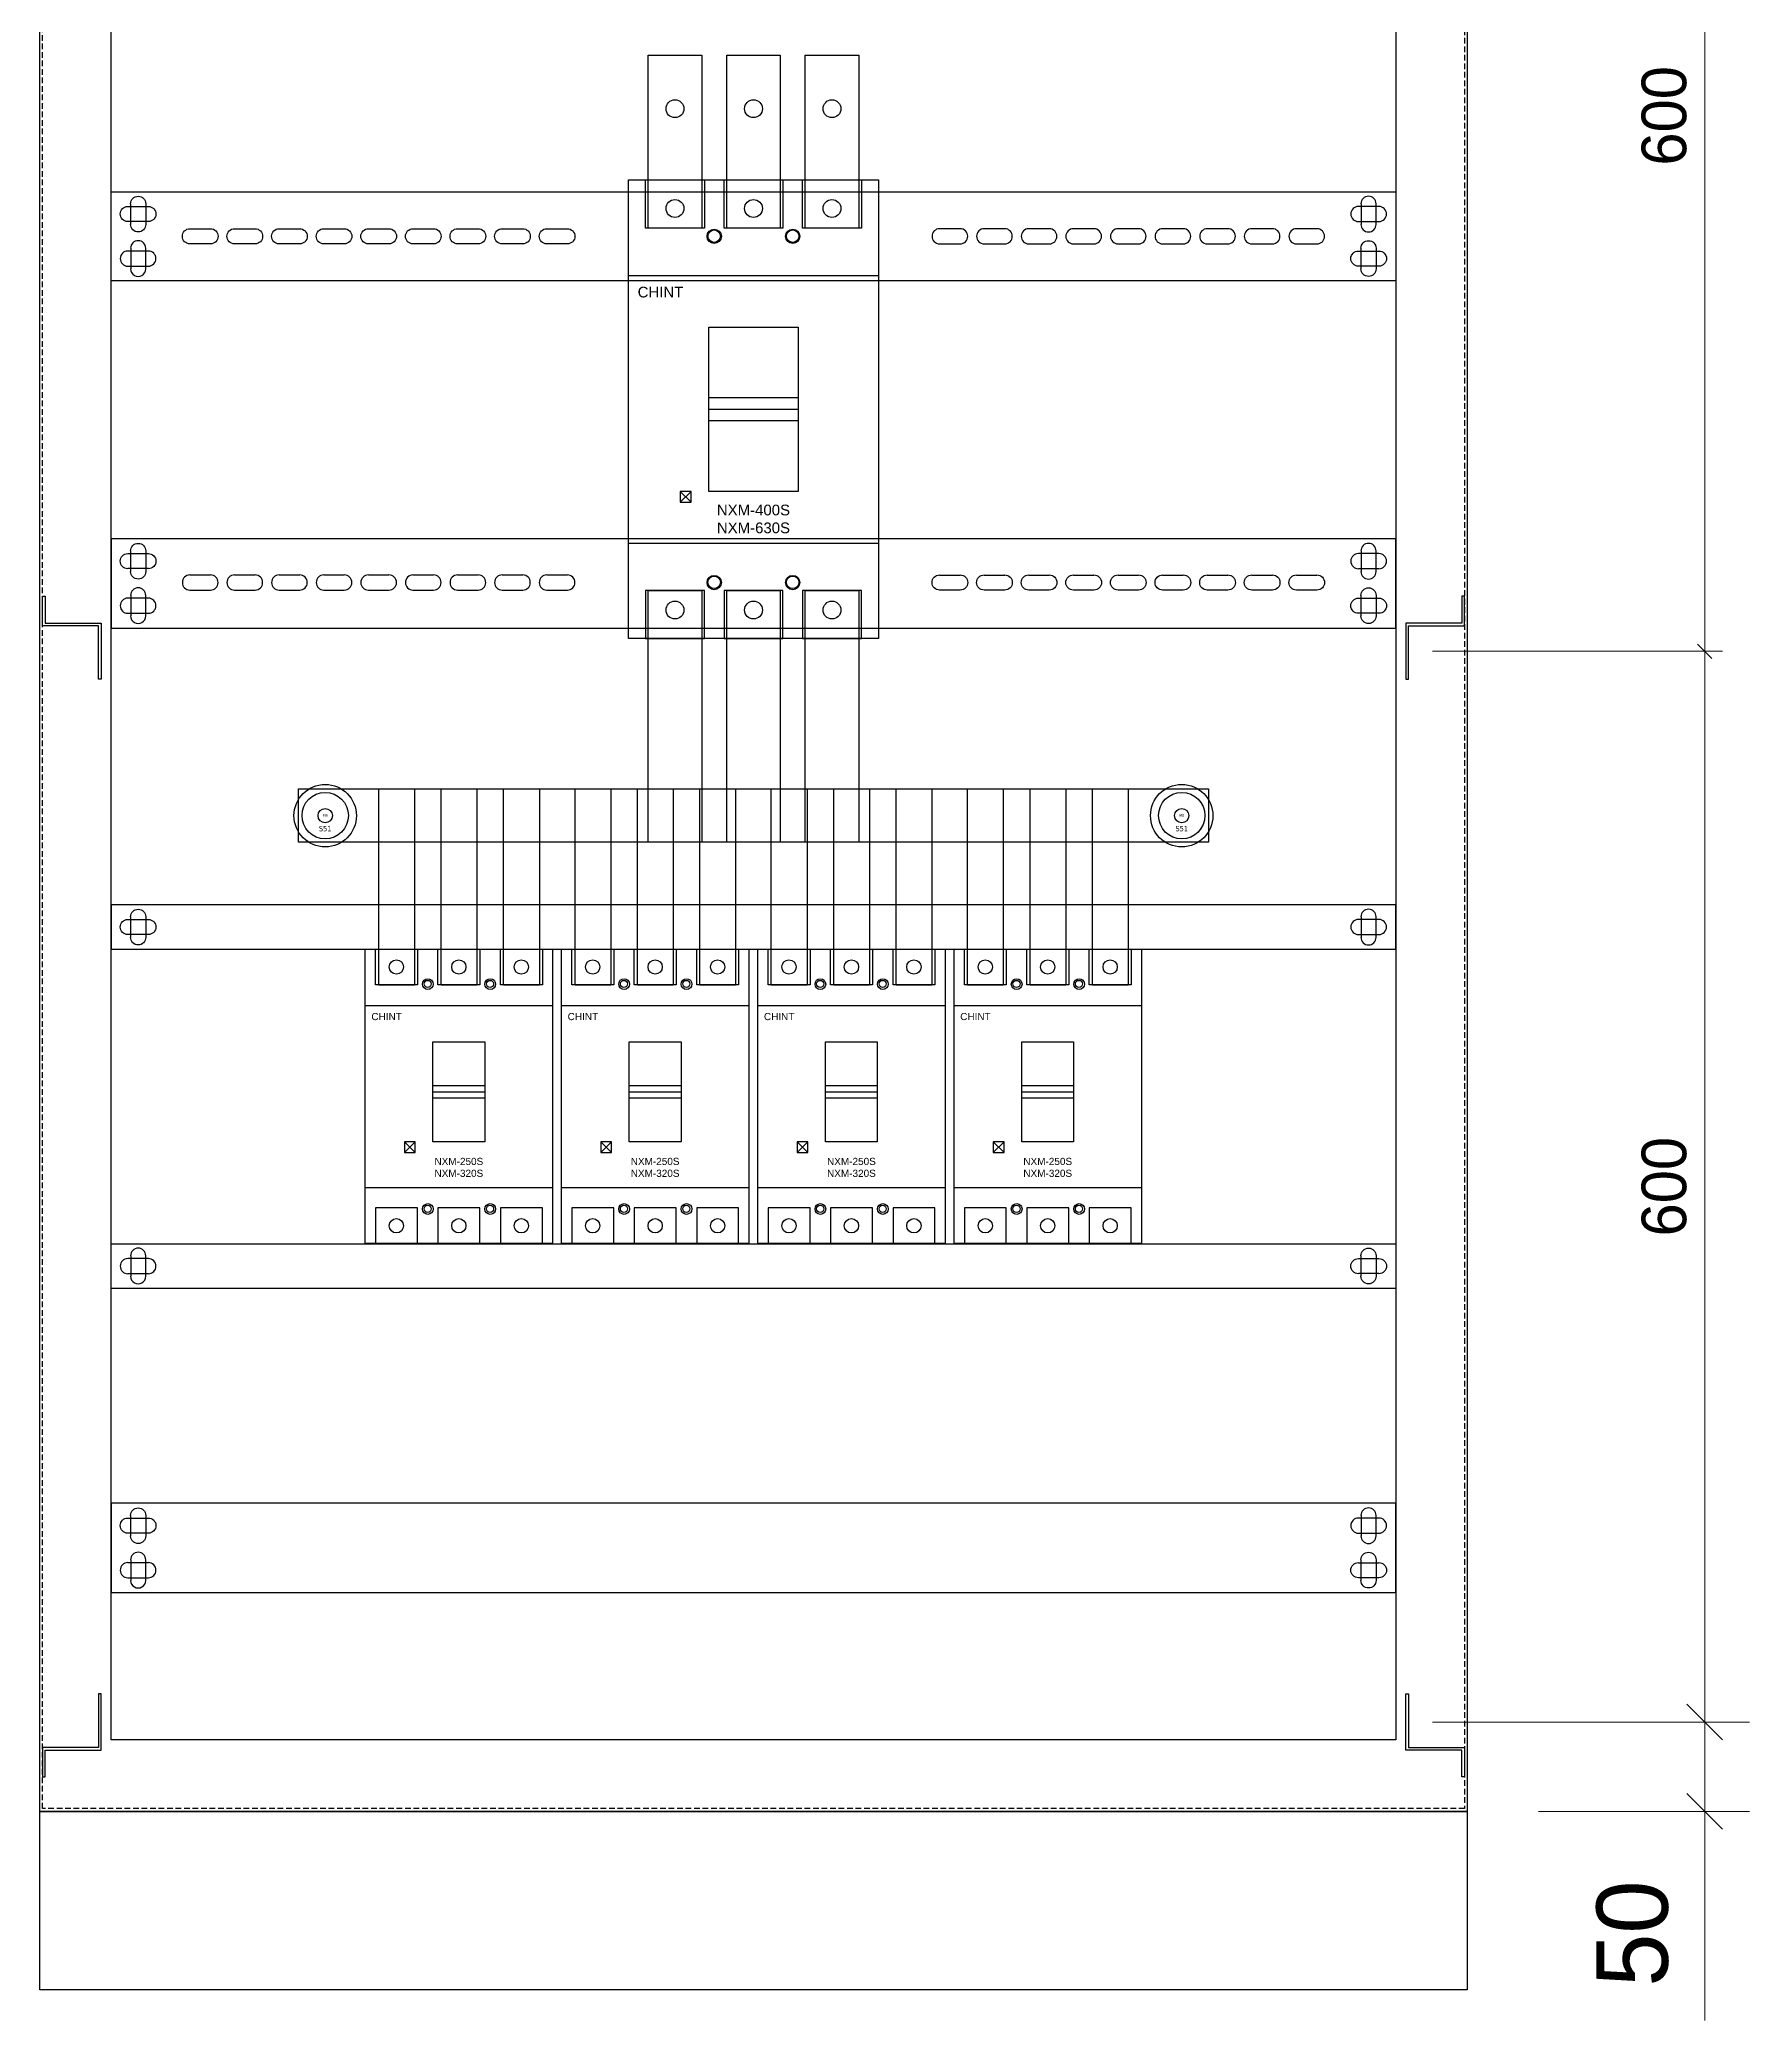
# Model space of a CAD drawing. Header units: millimetres. Extents: x 0 to 3953, y 0 to 2795.
# Drawn here: x 2084 to 3043, y 1103 to 2213 of the extents above; entities that cross this region are included whole.
import ezdxf

# ---------------------------------------------------------------- set-up
doc = ezdxf.new("R2010")
doc.units = ezdxf.units.MM
doc.linetypes.add('HIDDEN2', pattern=[4.7625, 3.175, -1.5875])
doc.layers.add('CNC', color=7, linetype='Continuous')
doc.layers.add('DIM', color=253, linetype='Continuous')
doc.styles.add('Arial', font='arial.ttf')
doc.dimstyles.new('Dim-25', dxfattribs={"dimtxt": 25, "dimasz": 8, "dimexe": 10, "dimexo": 15, "dimgap": 10, "dimtad": 1, "dimdec": 0, "dimtxsty": 'Standard', "dimblk": 'OBLIQUE', "dimcen": 10, "dimclrd": 5, "dimclre": 5, "dimclrt": 3, "dimazin": 3, "dimtfac": 1, "dimtdec": 0, "dimtmove": 0, "dimatfit": 3, "dimldrblk": 'OBLIQUE', "dimlwd": 9, "dimlwe": 9})
doc.dimstyles.new('Dim-40', dxfattribs={"dimtxt": 40, "dimasz": 20, "dimexe": 25, "dimexo": 40, "dimgap": 20, "dimtad": 1, "dimdec": 0, "dimtxsty": 'Standard', "dimblk": 'OBLIQUE', "dimcen": 15, "dimclrd": 5, "dimclre": 5, "dimclrt": 3, "dimazin": 3, "dimtfac": 1, "dimtdec": 0, "dimtmove": 0, "dimatfit": 3, "dimldrblk": 'ARCHTICK', "dimlwd": 9, "dimlwe": 9})

# ---------------------------------------------------------------- blocks, each defined once
blk = doc.blocks.new('*D5')
at = {"color": 0, "linetype": 'ByBlock', "lineweight": -2}
for p, q in [((3027.6, 1260.5), (3007.6, 1280.5)), ((3007.6, 1230.5), (3027.6, 1210.5))]:
    blk.add_line(p, q, dxfattribs=at)
at = {"layer": 'Defpoints', "color": 0, "transparency": 16777216}
for p in [(2850, 1270.5), (2884.5, 1220.5), (3017.6, 1220.5)]:
    blk.add_point(p, dxfattribs=at)
at = {"layer": 'DIM', "color": 5, "lineweight": 9, "transparency": 16777216}
for p, q in [((2890, 1270.5), (3042.6, 1270.5)), ((3017.6, 1270.5), (3017.6, 1220.5)), ((2924.5, 1220.5), (3042.6, 1220.5)), ((3017.6, 1220.5), (3017.6, 1103.4))]:
    blk.add_line(p, q, dxfattribs=at)
at = {"layer": 'DIM', "color": 3, "transparency": 16777216, "insert": (2977.2, 1152), "char_height": 40, "attachment_point": 5, "rotation": 90}
blk.add_mtext('50', dxfattribs=at)
blk = doc.blocks.new('_ArchTick')
at = {"color": 0, "const_width": 0.15}
blk.add_lwpolyline([(-0.5, -0.5), (0.5, 0.5)], dxfattribs=at)
blk = doc.blocks.new('_Oblique')
at = {"color": 0, "linetype": 'ByBlock', "lineweight": -2}
blk.add_line((-0.5, -0.5), (0.5, 0.5), dxfattribs=at)
blk = doc.blocks.new('ovan8.5x20')
at = {"layer": 'CNC', "color": 2, "lineweight": -3}
for p, q in [((5.7, 4.2), (-5.8, 4.2)), ((-5.8, -4.2), (5.7, -4.2))]:
    blk.add_line(p, q, dxfattribs=at)
for centre, start, end in [((-5.8, 0), 90, 270), ((5.7, 0), 270, 90)]:
    blk.add_arc(centre, 4.25, start, end, dxfattribs=at)
blk = doc.blocks.new('nxm-400-630-1')
at = {"color": 7}
for p, q in [((29465.1, -129525.9), (29605.1, -129525.9)), ((29510.1, -129600.9), (29560.1, -129600.9)), ((29494.1, -129652.9), (29500.1, -129646.9)), ((29500.1, -129652.9), (29494.1, -129646.9)), ((29465.1, -129675.9), (29605.1, -129675.9))]:
    blk.add_line(p, q, dxfattribs=at)
for points in [[(29465.1, -129472.4), (29605.1, -129472.4), (29605.1, -129729.4), (29465.1, -129729.4)], [(29510.1, -129554.9), (29560.1, -129554.9), (29560.1, -129646.9), (29510.1, -129646.9)], [(29510.1, -129594.4), (29560.1, -129594.4), (29560.1, -129607.4), (29510.1, -129607.4)], [(29494.1, -129652.9), (29500.1, -129652.9), (29500.1, -129646.9), (29494.1, -129646.9)]]:
    blk.add_lwpolyline(points, close=True, dxfattribs=at)
at = {"color": 1}
for points in [[(29474.6, -129472.4), (29507.6, -129472.4), (29507.6, -129499.4), (29474.6, -129499.4)], [(29474.6, -129729.4), (29507.6, -129729.4), (29507.6, -129702.4), (29474.6, -129702.4)]]:
    blk.add_lwpolyline(points, close=True, dxfattribs=at)
at = {"color": 2}
for points in [[(29518.6, -129472.4), (29551.6, -129472.4), (29551.6, -129499.4), (29518.6, -129499.4)], [(29518.6, -129729.4), (29551.6, -129729.4), (29551.6, -129702.4), (29518.6, -129702.4)]]:
    blk.add_lwpolyline(points, close=True, dxfattribs=at)
at = {"color": 5}
for points in [[(29562.6, -129472.4), (29595.6, -129472.4), (29595.6, -129499.4), (29562.6, -129499.4)], [(29562.6, -129729.4), (29595.6, -129729.4), (29595.6, -129702.4), (29562.6, -129702.4)]]:
    blk.add_lwpolyline(points, close=True, dxfattribs=at)
at = {"color": 1}
for centre in [(29491.1, -129488.4), (29491.1, -129713.4)]:
    blk.add_circle(centre, 5, dxfattribs=at)
at = {"color": 2}
for centre in [(29535.1, -129488.4), (29535.1, -129713.4)]:
    blk.add_circle(centre, 5, dxfattribs=at)
at = {"color": 5}
for centre in [(29579.1, -129488.4), (29579.1, -129713.4)]:
    blk.add_circle(centre, 5, dxfattribs=at)
at = {"color": 7}
for centre in [(29513.1, -129503.9), (29557.1, -129503.9), (29513.1, -129697.9), (29557.1, -129697.9)]:
    blk.add_circle(centre, 3.5, dxfattribs=at)
at = {"color": 7, "char_height": 6, "width": 25.603, "attachment_point": 5, "style": 'Arial'}
for s, insert in [('CHINT', (29483, -129535.3)), ('NXM-400S\\PNXM-630S', (29535.1, -129662.4))]:
    blk.add_mtext(s, dxfattribs=dict(at, insert=insert))
blk = doc.blocks.new('nxm-250-320-1')
at = {"color": 7}
for p, q in [((29471.4, -129233.4), (29576.4, -129233.4)), ((29509.4, -129281.9), (29538.4, -129281.9)), ((29493.4, -129315.9), (29499.4, -129309.9)), ((29499.4, -129315.9), (29493.4, -129309.9)), ((29471.4, -129335.4), (29576.4, -129335.4))]:
    blk.add_line(p, q, dxfattribs=at)
for points in [[(29471.4, -129201.9), (29576.4, -129201.9), (29576.4, -129366.9), (29471.4, -129366.9)], [(29509.4, -129253.9), (29538.4, -129253.9), (29538.4, -129309.9), (29509.4, -129309.9)], [(29509.4, -129278.4), (29538.4, -129278.4), (29538.4, -129285.4), (29509.4, -129285.4)], [(29493.4, -129315.9), (29499.4, -129315.9), (29499.4, -129309.9), (29493.4, -129309.9)]]:
    blk.add_lwpolyline(points, close=True, dxfattribs=at)
at = {"color": 1}
for points in [[(29477.2, -129201.9), (29500.7, -129201.9), (29500.7, -129221.9), (29477.2, -129221.9)], [(29477.2, -129366.9), (29500.7, -129366.9), (29500.7, -129346.9), (29477.2, -129346.9)]]:
    blk.add_lwpolyline(points, close=True, dxfattribs=at)
at = {"color": 2}
for points in [[(29512.2, -129201.9), (29535.7, -129201.9), (29535.7, -129221.9), (29512.2, -129221.9)], [(29512.2, -129366.9), (29535.7, -129366.9), (29535.7, -129346.9), (29512.2, -129346.9)]]:
    blk.add_lwpolyline(points, close=True, dxfattribs=at)
at = {"color": 5}
for points in [[(29547.2, -129201.9), (29570.7, -129201.9), (29570.7, -129221.9), (29547.2, -129221.9)], [(29547.2, -129366.9), (29570.7, -129366.9), (29570.7, -129346.9), (29547.2, -129346.9)]]:
    blk.add_lwpolyline(points, close=True, dxfattribs=at)
at = {"color": 1}
for centre in [(29488.9, -129211.9), (29488.9, -129356.9)]:
    blk.add_circle(centre, 4, dxfattribs=at)
at = {"color": 2}
for centre in [(29523.9, -129211.9), (29523.9, -129356.9)]:
    blk.add_circle(centre, 4, dxfattribs=at)
at = {"color": 5}
for centre in [(29558.9, -129211.9), (29558.9, -129356.9)]:
    blk.add_circle(centre, 4, dxfattribs=at)
at = {"color": 7}
for centre in [(29506.4, -129221.4), (29541.4, -129221.4), (29506.4, -129347.4), (29541.4, -129347.4)]:
    blk.add_circle(centre, 2, dxfattribs=at)
at = {"color": 7, "char_height": 4, "width": 17.069, "attachment_point": 5, "style": 'Arial'}
for s, insert in [('CHINT', (29483.4, -129239.7)), ('NXM-250S\\PNXM-320S', (29523.9, -129324.2))]:
    blk.add_mtext(s, dxfattribs=dict(at, insert=insert))
blk = doc.blocks.new('su51-2')
at = {"color": 1}
for radius in [17.5, 13, 4]:
    blk.add_circle((0, -0.1), radius, dxfattribs=at)
at = {"color": 1, "width": 30.098, "attachment_point": 5}
for s, insert, char_height in [('{\\fTahoma|b0|i0|c0|p34;M8}', (0, 0), 1.5), ('{\\fTahoma|b0|i0|c0|p34;S51}', (0, -7.4), 3)]:
    blk.add_mtext(s, dxfattribs=dict(at, insert=insert, char_height=char_height))
blk = doc.blocks.new('*D18')
at = {"color": 0, "linetype": 'ByBlock', "lineweight": -2}
for p, q in [((3021.6, 2466.5), (3013.6, 2474.5)), ((3013.6, 1874.5), (3021.6, 1866.5))]:
    blk.add_line(p, q, dxfattribs=at)
at = {"layer": 'Defpoints', "color": 0, "transparency": 16777216}
for p in [(2850, 2470.5), (2850, 1870.5), (3017.6, 1870.5)]:
    blk.add_point(p, dxfattribs=at)
at = {"layer": 'DIM', "color": 5, "lineweight": 9, "transparency": 16777216}
for p, q in [((2865, 2470.5), (3027.6, 2470.5)), ((3017.6, 2470.5), (3017.6, 1870.5)), ((2865, 1870.5), (3027.6, 1870.5))]:
    blk.add_line(p, q, dxfattribs=at)
at = {"layer": 'DIM', "color": 3, "transparency": 16777216, "insert": (2994.9, 2170.5), "char_height": 25, "attachment_point": 5, "rotation": 90}
blk.add_mtext('600', dxfattribs=at)
blk = doc.blocks.new('*D19')
at = {"color": 0, "linetype": 'ByBlock', "lineweight": -2}
for p, q in [((3021.6, 1866.5), (3013.6, 1874.5)), ((3013.6, 1274.5), (3021.6, 1266.5))]:
    blk.add_line(p, q, dxfattribs=at)
at = {"layer": 'Defpoints', "color": 0, "transparency": 16777216}
for p in [(2850, 1870.5), (2850, 1270.5), (3017.6, 1270.5)]:
    blk.add_point(p, dxfattribs=at)
at = {"layer": 'DIM', "color": 5, "lineweight": 9, "transparency": 16777216}
for p, q in [((2865, 1870.5), (3027.6, 1870.5)), ((3017.6, 1870.5), (3017.6, 1270.5)), ((2865, 1270.5), (3027.6, 1270.5))]:
    blk.add_line(p, q, dxfattribs=at)
at = {"layer": 'DIM', "color": 3, "transparency": 16777216, "insert": (2994.9, 1570.5), "char_height": 25, "attachment_point": 5, "rotation": 90}
blk.add_mtext('600', dxfattribs=at)

msp = doc.modelspace()

# ---------------------------------------------------------------- linework, layer by layer
for points in [[(2084.5, 2520.5), (2884.5, 2520.5), (2884.5, 1220.5), (2084.5, 1220.5)], [(2084.5, 1220.5), (2884.5, 1220.5), (2884.5, 1120.5), (2084.5, 1120.5)]]:
    msp.add_lwpolyline(points, close=True)
at = {"linetype": 'HIDDEN2'}
msp.add_lwpolyline([(2086, 2519), (2883, 2519), (2883, 1222), (2086, 1222)], close=True, dxfattribs=at)
at = {"color": 4}
msp.add_lwpolyline([(2124.5, 2480.5), (2844.5, 2480.5), (2844.5, 1260.5), (2124.5, 1260.5)], close=True, dxfattribs=at)
at = {"color": 1}
for points in [[(2425.5, 2204.5), (2455.5, 2204.5), (2455.5, 2107.5), (2425.5, 2107.5)], [(2425.5, 1904.5), (2455.5, 1904.5), (2455.5, 1763.5), (2425.5, 1763.5)], [(2229.5, 1793.5), (2739.5, 1793.5), (2739.5, 1763.5), (2229.5, 1763.5)], [(2274.5, 1793.5), (2294.5, 1793.5), (2294.5, 1683.5), (2274.5, 1683.5)], [(2384.5, 1793.5), (2404.5, 1793.5), (2404.5, 1683.5), (2384.5, 1683.5)], [(2494.5, 1793.5), (2514.5, 1793.5), (2514.5, 1683.5), (2494.5, 1683.5)], [(2604.5, 1793.5), (2624.5, 1793.5), (2624.5, 1683.5), (2604.5, 1683.5)]]:
    msp.add_lwpolyline(points, close=True, dxfattribs=at)
at = {"color": 2}
for points in [[(2469.5, 2204.5), (2499.5, 2204.5), (2499.5, 2107.5), (2469.5, 2107.5)], [(2469.5, 1904.5), (2499.5, 1904.5), (2499.5, 1763.5), (2469.5, 1763.5)], [(2309.5, 1793.5), (2329.5, 1793.5), (2329.5, 1683.5), (2309.5, 1683.5)], [(2419.5, 1793.5), (2439.5, 1793.5), (2439.5, 1683.5), (2419.5, 1683.5)], [(2529.5, 1793.5), (2549.5, 1793.5), (2549.5, 1683.5), (2529.5, 1683.5)], [(2639.5, 1793.5), (2659.5, 1793.5), (2659.5, 1683.5), (2639.5, 1683.5)]]:
    msp.add_lwpolyline(points, close=True, dxfattribs=at)
at = {"color": 5}
for points in [[(2513.5, 2204.5), (2543.5, 2204.5), (2543.5, 2107.5), (2513.5, 2107.5)], [(2513.5, 1904.5), (2543.5, 1904.5), (2543.5, 1763.5), (2513.5, 1763.5)], [(2344.5, 1793.5), (2364.5, 1793.5), (2364.5, 1683.5), (2344.5, 1683.5)], [(2454.5, 1793.5), (2474.5, 1793.5), (2474.5, 1683.5), (2454.5, 1683.5)], [(2564.5, 1793.5), (2584.5, 1793.5), (2584.5, 1683.5), (2564.5, 1683.5)], [(2674.5, 1793.5), (2694.5, 1793.5), (2694.5, 1683.5), (2674.5, 1683.5)]]:
    msp.add_lwpolyline(points, close=True, dxfattribs=at)
at = {"color": 8}
for points in [[(2124.5, 2128), (2844.5, 2128), (2844.5, 2078), (2124.5, 2078)], [(2124.5, 1883.5), (2844.5, 1883.5), (2844.5, 1933.5), (2124.5, 1933.5)], [(2124.5, 1703.5), (2844.5, 1703.5), (2844.5, 1728.5), (2124.5, 1728.5)], [(2124.5, 1538.5), (2844.5, 1538.5), (2844.5, 1513.5), (2124.5, 1513.5)], [(2124.5, 1343.1), (2844.5, 1343.1), (2844.5, 1393.1), (2124.5, 1393.1)]]:
    msp.add_lwpolyline(points, close=True, dxfattribs=at)
at = {"color": 33}
for points in [[(2117.5, 1854.8), (2117.5, 1884.8), (2086, 1884.8), (2086, 1901.3), (2087.5, 1901.3), (2087.5, 1886.3), (2119, 1886.3), (2119, 1854.8)], [(2851.5, 1854.8), (2851.5, 1884.8), (2883, 1884.8), (2883, 1901.3), (2881.5, 1901.3), (2881.5, 1886.3), (2850, 1886.3), (2850, 1854.8)], [(2117.5, 1286.3), (2117.5, 1256.3), (2086, 1256.3), (2086, 1239.8), (2087.5, 1239.8), (2087.5, 1254.8), (2119, 1254.8), (2119, 1286.3)], [(2851.5, 1286.3), (2851.5, 1256.3), (2883, 1256.3), (2883, 1239.8), (2881.5, 1239.8), (2881.5, 1254.8), (2850, 1254.8), (2850, 1286.3)]]:
    msp.add_lwpolyline(points, close=True, dxfattribs=at)
for centre in [(2440.5, 2174.5), (2484.5, 2174.5), (2528.5, 2174.5)]:
    msp.add_circle(centre, 5)
at = {"color": 2}
for centre, radius in [((2462.5, 2103), 4), ((2506.5, 2103), 4), ((2462.5, 1909), 4), ((2506.5, 1909), 4), ((2302, 1684), 3), ((2337, 1684), 3), ((2412, 1684), 3), ((2447, 1684), 3), ((2522, 1684), 3), ((2557, 1684), 3), ((2632, 1684), 3), ((2667, 1684), 3), ((2302, 1558), 3), ((2337, 1558), 3), ((2412, 1558), 3), ((2447, 1558), 3), ((2522, 1558), 3), ((2557, 1558), 3), ((2632, 1558), 3), ((2667, 1558), 3)]:
    msp.add_circle(centre, radius, dxfattribs=at)

# ---------------------------------------------------------------- block references
at = {"color": 7}
for name, p in [('nxm-400-630-1', (-27050.6, 131607)), ('su51-2', (2244.5, 1778.5)), ('su51-2', (2724.5, 1778.5)), ('nxm-250-320-1', (-27204.5, 130905.5)), ('nxm-250-320-1', (-27094.5, 130905.5)), ('nxm-250-320-1', (-26984.5, 130905.5)), ('nxm-250-320-1', (-26874.5, 130905.5))]:
    msp.add_blockref(name, p, dxfattribs=at)
at = {"layer": 'CNC', "lineweight": -3, "xscale": -1}
for p, rotation in [((2139.7, 2115.5), 180), ((2139.7, 2115.5), 270), ((2174.5, 2103), 180), ((2199.5, 2103), 180), ((2224.5, 2103), 180), ((2249.5, 2103), 180), ((2274.5, 2103), 180), ((2299.5, 2103), 180), ((2324.5, 2103), 180), ((2349.5, 2103), 180), ((2374.5, 2103), 180), ((2829.2, 2090.5), 90), ((2139.7, 1921), 180), ((2139.7, 1921), 270), ((2829.2, 1896), 90), ((2139.7, 1716), 180), ((2139.7, 1716), 270), ((2829.2, 1526), 90), ((2139.7, 1380.6), 270), ((2139.7, 1380.6), 180), ((2829.2, 1355.6), 90)]:
    msp.add_blockref('ovan8.5x20', p, dxfattribs=dict(at, rotation=rotation))
at = {"layer": 'CNC', "lineweight": -3}
for p, rotation in [((2829.2, 2115.5), 180), ((2829.2, 2115.5), 90), ((2139.7, 2090.5), 270), ((2594.5, 2103), 180), ((2619.5, 2103), 180), ((2644.5, 2103), 180), ((2669.5, 2103), 180), ((2694.5, 2103), 180), ((2719.5, 2103), 180), ((2744.5, 2103), 180), ((2769.5, 2103), 180), ((2794.5, 2103), 180), ((2829.2, 1921), 180), ((2829.2, 1921), 90), ((2139.7, 1896), 270), ((2829.2, 1716), 180), ((2829.2, 1716), 90), ((2139.7, 1526), 270), ((2829.2, 1380.6), 90), ((2829.2, 1380.6), 180), ((2139.7, 1355.6), 270)]:
    msp.add_blockref('ovan8.5x20', p, dxfattribs=dict(at, rotation=rotation))
for p in [(2139.7, 2090.5), (2174.5, 1909), (2199.5, 1909), (2224.5, 1909), (2249.5, 1909), (2274.5, 1909), (2299.5, 1909), (2324.5, 1909), (2349.5, 1909), (2374.5, 1909), (2139.7, 1896), (2139.7, 1526), (2139.7, 1355.6)]:
    msp.add_blockref('ovan8.5x20', p, dxfattribs=at)
at = {"layer": 'CNC', "lineweight": -3, "xscale": -1}
for p in [(2829.2, 2090.5), (2594.5, 1909), (2619.5, 1909), (2644.5, 1909), (2669.5, 1909), (2694.5, 1909), (2719.5, 1909), (2744.5, 1909), (2769.5, 1909), (2794.5, 1909), (2829.2, 1896), (2829.2, 1526), (2829.2, 1355.6)]:
    msp.add_blockref('ovan8.5x20', p, dxfattribs=at)

# ---------------------------------------------------------------- dimensions: what is measured, and where the dimension line sits
at = {"layer": 'DIM'}
for base, p1, p2, dimstyle, picture, middle in [((3017.6, 1870.5), (2850, 2470.5), (2850, 1870.5), 'Dim-25', '*D18', (2994.9, 2170.5)), ((3017.6, 1270.5), (2850, 1870.5), (2850, 1270.5), 'Dim-25', '*D19', (2994.9, 1570.5)), ((3017.6, 1220.5), (2850, 1270.5), (2884.5, 1220.5), 'Dim-40', '*D5', (2977.2, 1152))]:
    dim = msp.add_linear_dim(base=base, p1=p1, p2=p2, angle=90, dimstyle=dimstyle, dxfattribs=at)
    dim.commit()
    dim.dimension.update_dxf_attribs({"geometry": picture, "text_midpoint": middle})

doc.saveas('drawing.dxf')
